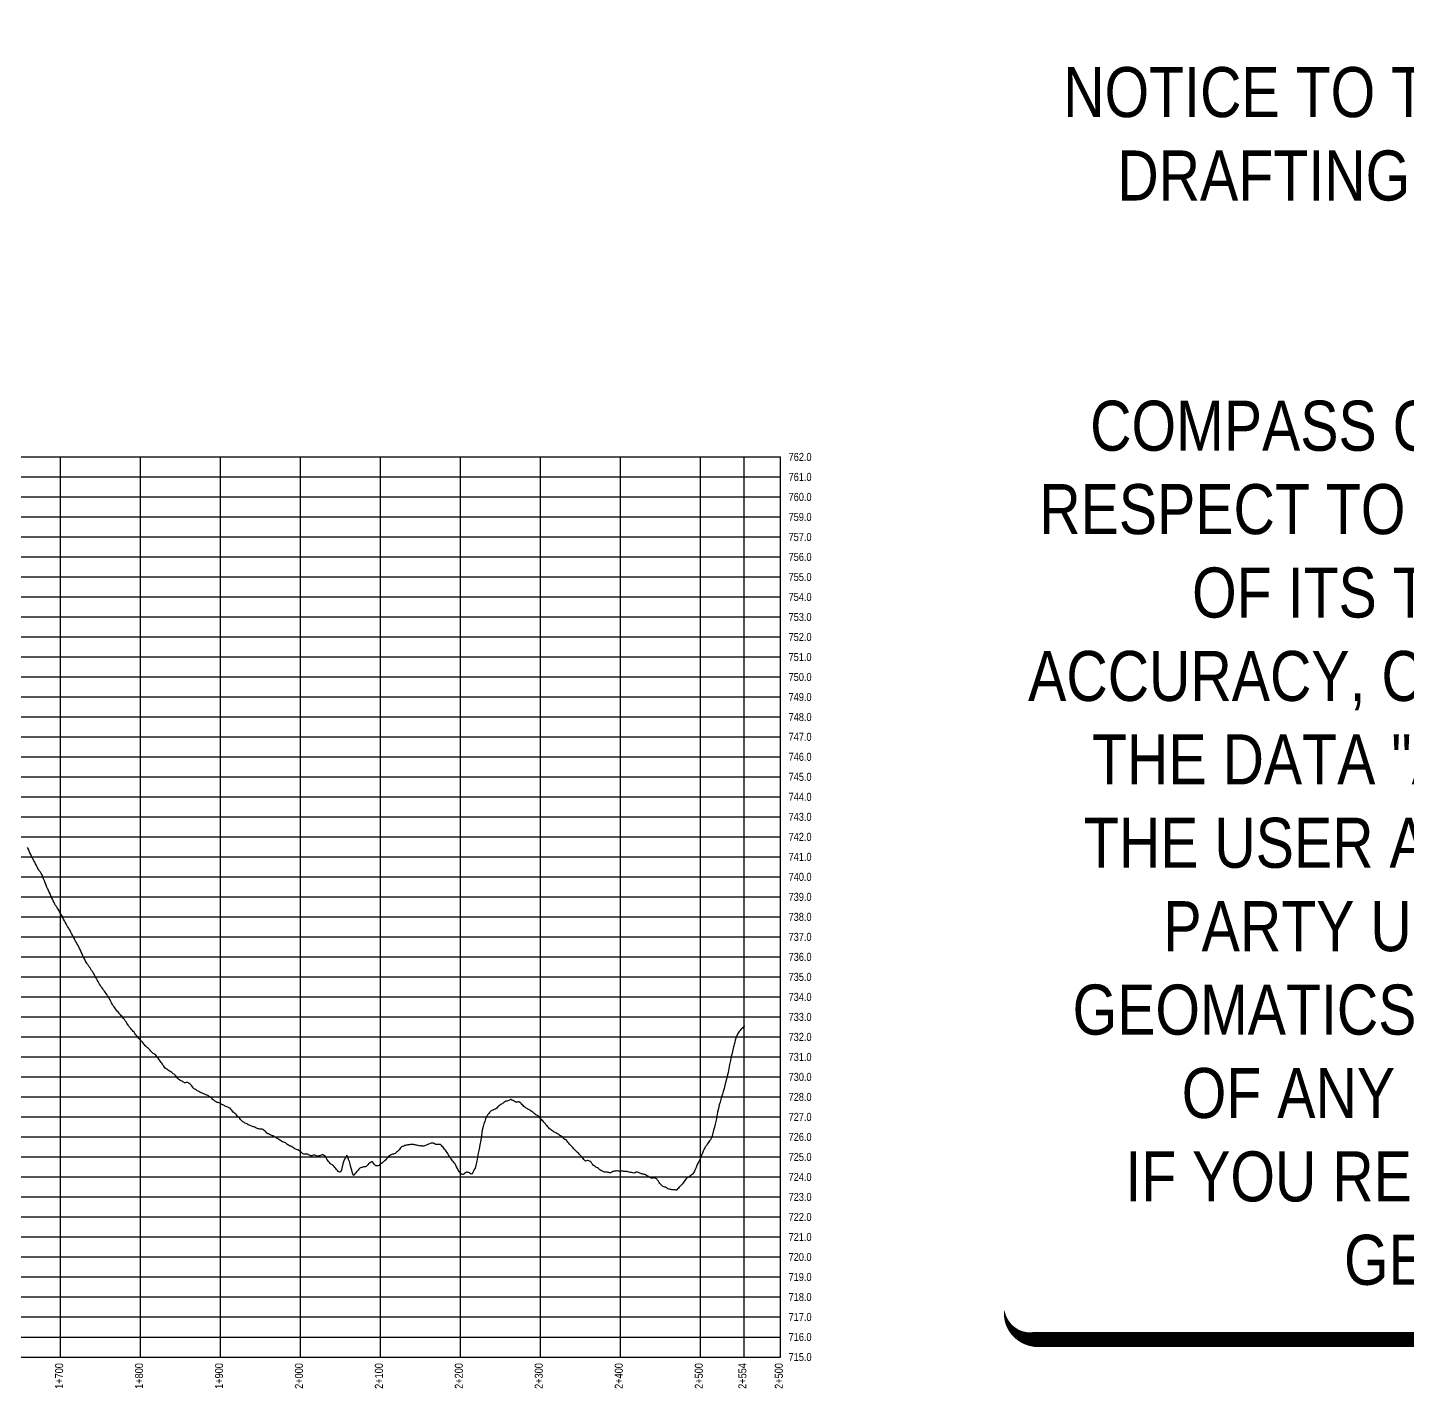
# Model space of a CAD drawing. Extents: x 399452 to 415540, y 6060435 to 6067869.
# Drawn here: x 403849 to 405573, y 6066169 to 6067869 of the extents above; entities that cross this region are included whole.
import ezdxf
from ezdxf.enums import TextEntityAlignment as Align

# ---------------------------------------------------------------- set-up
doc = ezdxf.new("R2010")
doc.units = 0
doc.header["$LTSCALE"] = 5
doc.linetypes.add('foc-ACCESSROAD', pattern=[3.75, 2.5, -1.25])
for name, color, linetype in [('C-AR', 13, 'foc-ACCESSROAD'), ('P-CROSSINGS-GRID', 8, 'Continuous'), ('S-T7', 7, 'Continuous')]:
    doc.layers.add(name, color=color, linetype=linetype)
doc.layers.add('DISCLAIMER', color=7, linetype='Continuous', plot=False)
doc.styles.add('80', font='ARIALN.TTF', dxfattribs={"height": 10})

# ---------------------------------------------------------------- blocks, each defined once
blk = doc.blocks.new('Disclaimer_Legal')
at = {"layer": 'DISCLAIMER', "color": 254, "flags": 128}
blk.add_lwpolyline([(-3612.9, -1104.6, 37.5, 37.5, 0), (4096.1, -1104.6, 37.5, 37.5, 0.414214), (4171.1, -1029.6, 37.5, 37.5, 0), (4171.1, 2078.7, 37.5, 0, 0.414214), (4096.1, 2153.7, 0, 0, 0), (-3612.9, 2153.7, 0, 0, 0.414214), (-3687.9, 2078.7, 0, 0, 0), (-3687.9, -1029.6, 0, 37.5, 0.414214)], format="xyseb", close=True, dxfattribs=at)
at = {"layer": 'DISCLAIMER', "color": 254, "insert": (241.6, 533.9), "char_height": 125, "width": 7717.568, "attachment_point": 5, "style": '80'}
blk.add_mtext('NOTICE TO THE CORPORATION, PERSON &/OR PERSONS REGARDING THIS COMPUTER AIDED DESIGN AND DRAFTING (CADD) FILES. ACCEPTANCE OF THE CADD DATA IS BASED ON THE FOLLOWING DISCLAIMER WHICH COVERS ALL CADD DATA RECIEVED FROM COMPASS GEOMATICS LTD.\\P{\\fArial Narrow|b1|i0|c0|p34;DISCLAIMER}\\PCOMPASS GEOMATICS LTD. MAKES NO REPRESENTATION OR WARRANTIES, EXPRESS OR IMPLIED, WITH RESPECT TO THE REUSE OF THE DATA PROVIDED HEREWITH, REGARDLESS OF ITS FORMAT OR THE MEANS OF ITS TRANSMISSION. THERE IS NO GUARANTEE OR REPRESENTATION TO THE USER AS TO THE ACCURACY, CURRENCY, SUITABILITY OR RELIABILITY OF THIS DATA FOR ANY PURPOSE. THE USER ACCEPTS THE DATA "AS IS", AND ASSUMES ALL RISKS ASSOCIATED WITH ITS USE. BY ACCEPTANCE OF THIS DATA, THE USER AGREES NOT TO TRANSMIT THIS DATA OR PROVIDE ACCESS OR ANY PART OF IT TO ANOTHER PARTY UNLESS THE USER SHALL INCLUDE WITH THE DATA A COPY OF THIS DISCLAIMER. COMPASS GEOMATICS LTD. ASSUMES NO RESPONSIBILITY FOR ACTUAL OR CONSEQUENTIAL DAMAGE AS A RESULT OF ANY USER\'S RELIANCE ON THIS DATA. THIS CADD FILE IS FOR ILLUSTRATION PURPOSES ONLY.\\PIF YOU REQUIRE MORE ACCURATE INFORMATION, PLEASE CONTACT DARCI ANGLEHART AT COMPASS GEOMATICS LTD. VIA EMAIL: darci.anglehart@compassgeomatics.ca OR CELL: 506-961-7292', dxfattribs=at)

msp = doc.modelspace()

# ---------------------------------------------------------------- linework, layer by layer
at = {"color": 3}
msp.add_lwpolyline([(404744.548, 6066622.162), (404744.427, 6066621.802), (404743.427, 6066620.113), (404742.427, 6066619.134), (404741.427, 6066618.154), (404740.427, 6066617.174), (404739.427, 6066616.194), (404738.427, 6066614.836), (404737.427, 6066613.419), (404736.427, 6066611.507), (404735.427, 6066609.596), (404734.427, 6066607.684), (404733.427, 6066604.006), (404732.427, 6066599.818), (404731.427, 6066595.63), (404730.427, 6066591.712), (404729.427, 6066587.891), (404728.427, 6066583.36), (404727.427, 6066578.386), (404726.427, 6066573.412), (404725.427, 6066568.439), (404724.427, 6066563.43), (404723.427, 6066558.928), (404722.427, 6066555.095), (404721.427, 6066551.261), (404720.427, 6066547.427), (404719.427, 6066543.642), (404718.427, 6066539.827), (404717.427, 6066536.471), (404716.427, 6066533.115), (404715.427, 6066529.774), (404714.427, 6066526.461), (404713.427, 6066523.022), (404712.427, 6066518.77), (404711.427, 6066513.962), (404710.427, 6066508.96), (404709.427, 6066503.958), (404708.427, 6066498.956), (404707.427, 6066495.136), (404706.427, 6066491.35), (404705.427, 6066487.76), (404704.427, 6066484.452), (404703.427, 6066481.143), (404702.427, 6066479.457), (404701.427, 6066478.148), (404700.427, 6066476.839), (404699.427, 6066475.508), (404698.427, 6066473.924), (404697.427, 6066472.421), (404696.427, 6066470.962), (404695.427, 6066469.503), (404694.575, 6066468.259), (404694.427, 6066467.868), (404693.427, 6066465.351), (404692.427, 6066462.926), (404691.427, 6066460.505), (404690.427, 6066458.083), (404689.427, 6066455.592), (404688.427, 6066453.406), (404687.427, 6066451.402), (404686.427, 6066449.398), (404685.427, 6066447.393), (404684.427, 6066444.96), (404683.427, 6066442.582), (404682.427, 6066440.304), (404681.427, 6066438.026), (404680.427, 6066436.823), (404679.427, 6066436.217), (404678.427, 6066435.432), (404677.427, 6066434.578), (404676.427, 6066433.83), (404675.427, 6066433.161), (404674.427, 6066432.492), (404673.427, 6066432.178), (404672.427, 6066431.369), (404671.427, 6066429.969), (404670.427, 6066428.57), (404669.427, 6066427.171), (404668.427, 6066425.72), (404667.427, 6066424.408), (404666.427, 6066423.303), (404665.427, 6066422.204), (404664.427, 6066421.124), (404663.427, 6066420.121), (404662.427, 6066419.13), (404661.427, 6066418.139), (404660.427, 6066417.13), (404660.013, 6066416.696), (404659.427, 6066416.666), (404658.427, 6066416.837), (404657.427, 6066416.845), (404656.427, 6066416.853), (404655.427, 6066416.933), (404654.427, 6066417.079), (404653.427, 6066417.333), (404652.427, 6066417.564), (404651.427, 6066417.699), (404650.427, 6066417.865), (404649.427, 6066418.297), (404648.427, 6066418.919), (404647.427, 6066419.608), (404646.427, 6066420.267), (404645.427, 6066420.328), (404644.427, 6066420.75), (404643.427, 6066421.171), (404642.427, 6066421.593), (404641.427, 6066422.625), (404640.427, 6066423.797), (404639.427, 6066424.968), (404638.427, 6066426.302), (404637.427, 6066427.784), (404636.427, 6066429.258), (404635.427, 6066430.732), (404634.427, 6066431.192), (404633.427, 6066431.505), (404632.427, 6066431.791), (404631.427, 6066431.793), (404630.427, 6066431.568), (404629.427, 6066431.472), (404628.427, 6066431.491), (404627.427, 6066432.097), (404626.427, 6066432.703), (404625.427, 6066433.384), (404624.427, 6066433.964), (404623.427, 6066434.479), (404622.427, 6066434.995), (404621.427, 6066435.754), (404620.427, 6066435.993), (404619.427, 6066436.235), (404618.427, 6066436.566), (404617.427, 6066436.775), (404616.427, 6066437.102), (404615.427, 6066437.428), (404614.427, 6066437.768), (404613.427, 6066438.175), (404612.427, 6066438.624), (404611.427, 6066439.074), (404610.427, 6066439.087), (404609.427, 6066438.872), (404608.427, 6066438.413), (404607.427, 6066438.104), (404606.427, 6066437.954), (404605.427, 6066438.034), (404604.427, 6066438.48), (404603.427, 6066438.62), (404602.427, 6066438.761), (404601.427, 6066438.912), (404600.427, 6066439.159), (404599.427, 6066439.451), (404598.427, 6066439.744), (404597.427, 6066439.994), (404596.427, 6066439.993), (404595.427, 6066439.963), (404594.427, 6066439.932), (404593.427, 6066440.165), (404592.427, 6066440.262), (404591.427, 6066440.36), (404590.427, 6066440.331), (404589.427, 6066440.061), (404588.427, 6066440.269), (404587.427, 6066440.477), (404586.427, 6066440.54), (404585.427, 6066440.571), (404584.427, 6066440.422), (404583.427, 6066440.275), (404582.427, 6066440.131), (404581.427, 6066439.987), (404580.427, 6066439.771), (404579.427, 6066439.239), (404578.427, 6066438.702), (404577.427, 6066438.164), (404576.427, 6066438.142), (404575.427, 6066438.456), (404574.427, 6066438.833), (404573.427, 6066439.272), (404572.427, 6066439.288), (404571.427, 6066439.224), (404570.427, 6066439.16), (404569.427, 6066439.391), (404568.427, 6066439.89), (404567.427, 6066440.37), (404566.427, 6066440.796), (404565.427, 6066441.223), (404564.427, 6066442.029), (404563.427, 6066442.988), (404562.427, 6066443.697), (404561.427, 6066444.338), (404560.427, 6066444.792), (404559.427, 6066445.294), (404558.427, 6066446.077), (404557.427, 6066446.86), (404556.427, 6066447.477), (404555.427, 6066448.723), (404554.427, 6066450.041), (404553.427, 6066451.359), (404552.427, 6066452.275), (404551.427, 6066452.725), (404550.427, 6066453.174), (404549.427, 6066453.629), (404548.427, 6066453.76), (404547.427, 6066453.334), (404546.427, 6066452.909), (404545.427, 6066453.506), (404544.427, 6066454.834), (404543.427, 6066456.232), (404542.427, 6066457.567), (404541.427, 6066458.576), (404540.427, 6066459.567), (404539.427, 6066460.519), (404538.427, 6066461.565), (404537.427, 6066462.648), (404536.427, 6066463.685), (404535.427, 6066464.601), (404534.427, 6066465.558), (404533.427, 6066466.515), (404532.427, 6066467.608), (404531.427, 6066468.756), (404530.427, 6066469.803), (404529.427, 6066471.035), (404528.427, 6066472.146), (404527.427, 6066473.131), (404526.427, 6066474.116), (404525.427, 6066475.101), (404524.427, 6066476.358), (404523.427, 6066477.854), (404522.427, 6066479.349), (404521.427, 6066480.04), (404520.427, 6066480.019), (404519.427, 6066481.203), (404518.427, 6066482.377), (404517.427, 6066483.272), (404516.427, 6066484.167), (404515.427, 6066484.47), (404514.427, 6066485.063), (404513.427, 6066485.836), (404512.427, 6066486.608), (404511.427, 6066486.992), (404510.427, 6066487.518), (404509.427, 6066488.044), (404508.427, 6066488.57), (404507.427, 6066489.149), (404506.427, 6066489.742), (404505.427, 6066490.334), (404504.427, 6066491.068), (404503.427, 6066491.865), (404502.427, 6066492.581), (404501.427, 6066493.298), (404500.427, 6066494.425), (404499.427, 6066495.593), (404498.427, 6066496.76), (404497.427, 6066497.98), (404496.427, 6066499.263), (404495.427, 6066500.475), (404494.427, 6066501.633), (404493.427, 6066502.637), (404492.427, 6066503.642), (404491.427, 6066504.74), (404490.427, 6066505.873), (404489.427, 6066506.971), (404488.427, 6066508.068), (404487.427, 6066509.073), (404486.427, 6066509.697), (404485.427, 6066510.275), (404484.427, 6066510.801), (404483.427, 6066511.542), (404482.427, 6066512.336), (404481.427, 6066513.129), (404480.427, 6066513.911), (404479.427, 6066514.65), (404478.427, 6066515.37), (404477.427, 6066516.089), (404476.427, 6066516.72), (404475.427, 6066517.319), (404474.427, 6066517.875), (404473.427, 6066518.447), (404472.427, 6066519.042), (404471.427, 6066519.641), (404470.427, 6066520.255), (404469.427, 6066521.277), (404468.427, 6066522.317), (404467.427, 6066523.37), (404466.427, 6066524.376), (404465.427, 6066525.251), (404464.427, 6066526.125), (404463.427, 6066526.931), (404462.427, 6066526.775), (404461.427, 6066526.618), (404460.427, 6066526.462), (404459.427, 6066526.32), (404458.427, 6066527.103), (404457.427, 6066527.892), (404456.427, 6066528.545), (404455.427, 6066528.668), (404454.427, 6066529.149), (404453.427, 6066529.657), (404452.58, 6066529.854), (404452.427, 6066529.766), (404451.427, 6066529.189), (404450.427, 6066528.623), (404449.427, 6066528.155), (404448.427, 6066527.718), (404447.427, 6066527.667), (404446.427, 6066527.587), (404445.427, 6066526.845), (404444.427, 6066526.102), (404443.427, 6066525.375), (404442.427, 6066524.771), (404441.427, 6066524.114), (404440.427, 6066523.456), (404439.427, 6066522.798), (404438.427, 6066522.058), (404437.427, 6066521.036), (404436.427, 6066520.076), (404435.427, 6066519.126), (404434.427, 6066518.175), (404433.427, 6066517.689), (404432.427, 6066517.294), (404431.427, 6066516.898), (404430.427, 6066516.503), (404429.427, 6066516.061), (404428.427, 6066515.509), (404427.427, 6066514.622), (404426.427, 6066513.734), (404425.427, 6066512.413), (404424.427, 6066510.917), (404423.427, 6066509.46), (404422.427, 6066508.109), (404421.427, 6066505.608), (404420.427, 6066502.488), (404419.427, 6066499.367), (404418.427, 6066496.307), (404417.427, 6066491.49), (404416.427, 6066485.322), (404415.427, 6066479.153), (404414.427, 6066473.188), (404413.427, 6066467.999), (404412.427, 6066462.923), (404411.427, 6066457.847), (404410.427, 6066452.771), (404409.427, 6066447.858), (404408.427, 6066444.166), (404407.427, 6066442.217), (404406.427, 6066440.269), (404405.427, 6066438.456), (404404.427, 6066436.858), (404403.427, 6066436.383), (404402.427, 6066437.55), (404401.427, 6066438.376), (404400.427, 6066438.496), (404399.427, 6066438.616), (404398.427, 6066438.858), (404397.427, 6066438.943), (404396.427, 6066438.14), (404395.427, 6066437.337), (404394.427, 6066436.535), (404393.427, 6066435.952), (404392.427, 6066436.173), (404391.427, 6066436.754), (404390.427, 6066437.372), (404389.427, 6066438.084), (404388.427, 6066439.76), (404387.427, 6066441.749), (404386.427, 6066443.737), (404385.427, 6066445.732), (404384.427, 6066447.824), (404383.427, 6066449.46), (404382.427, 6066450.726), (404381.427, 6066451.992), (404380.427, 6066453.246), (404379.427, 6066454.499), (404378.427, 6066455.744), (404377.427, 6066456.984), (404376.427, 6066458.73), (404375.427, 6066460.512), (404374.427, 6066462.293), (404373.427, 6066463.827), (404372.427, 6066465.118), (404371.427, 6066466.396), (404370.427, 6066467.673), (404369.427, 6066468.952), (404368.427, 6066470.088), (404367.427, 6066471.263), (404366.427, 6066472.437), (404365.427, 6066473.611), (404364.427, 6066473.778), (404363.427, 6066473.644), (404362.427, 6066473.534), (404361.427, 6066473.424), (404360.427, 6066473.509), (404359.427, 6066473.689), (404358.427, 6066474.207), (404357.427, 6066474.845), (404356.427, 6066475.134), (404355.427, 6066475.2), (404354.427, 6066475.266), (404353.427, 6066475.257), (404352.427, 6066475.025), (404351.427, 6066474.624), (404350.427, 6066474.223), (404349.427, 6066473.822), (404348.427, 6066473.294), (404347.427, 6066472.741), (404346.427, 6066472.301), (404345.427, 6066471.862), (404344.427, 6066471.542), (404343.427, 6066471.624), (404342.427, 6066471.748), (404341.427, 6066471.873), (404340.427, 6066471.889), (404339.427, 6066471.703), (404338.427, 6066471.96), (404337.427, 6066472.276), (404336.427, 6066472.529), (404335.427, 6066472.625), (404334.427, 6066472.72), (404333.427, 6066473.02), (404332.427, 6066473.295), (404331.427, 6066473.42), (404330.427, 6066473.544), (404329.427, 6066473.668), (404328.427, 6066473.648), (404327.427, 6066473.49), (404326.427, 6066473.332), (404325.427, 6066473.173), (404324.427, 6066473.082), (404323.427, 6066472.883), (404322.427, 6066472.683), (404321.427, 6066472.484), (404320.427, 6066472.269), (404319.427, 6066471.495), (404318.427, 6066471.253), (404317.427, 6066471.011), (404316.427, 6066470.769), (404315.427, 6066469.552), (404314.427, 6066468.291), (404313.427, 6066466.985), (404312.427, 6066465.678), (404311.427, 6066464.87), (404310.427, 6066464.121), (404309.427, 6066463.336), (404308.427, 6066462.248), (404307.427, 6066461.897), (404306.427, 6066461.698), (404305.427, 6066461.498), (404304.427, 6066461.253), (404303.427, 6066460.655), (404302.427, 6066460.025), (404301.427, 6066459.271), (404300.427, 6066458.516), (404299.427, 6066457.505), (404298.427, 6066456.384), (404297.427, 6066455.264), (404296.427, 6066454.143), (404295.427, 6066453.262), (404294.427, 6066452.475), (404293.427, 6066451.534), (404292.427, 6066450.592), (404291.427, 6066449.865), (404290.427, 6066449.3), (404289.427, 6066448.615), (404288.427, 6066447.573), (404287.427, 6066447.08), (404286.427, 6066447.127), (404285.427, 6066447.173), (404284.427, 6066447.145), (404283.427, 6066447.645), (404282.427, 6066449.05), (404281.427, 6066450.455), (404280.427, 6066451.86), (404279.427, 6066452.431), (404278.427, 6066451.656), (404277.427, 6066450.881), (404276.427, 6066450.106), (404275.427, 6066449.269), (404274.427, 6066448.288), (404273.427, 6066447.295), (404272.427, 6066446.303), (404271.427, 6066445.567), (404270.427, 6066445.622), (404269.427, 6066445.527), (404268.427, 6066445.205), (404267.427, 6066444.964), (404267.097, 6066445.009), (404266.427, 6066444.852), (404265.427, 6066444.629), (404264.427, 6066444.153), (404263.427, 6066442.959), (404262.427, 6066441.765), (404261.427, 6066440.599), (404260.427, 6066439.445), (404259.427, 6066438.294), (404258.427, 6066437.058), (404257.427, 6066435.606), (404256.427, 6066434.956), (404255.427, 6066437.94), (404254.427, 6066441.628), (404253.427, 6066445.427), (404252.427, 6066449.208), (404251.427, 6066452.41), (404250.427, 6066455.072), (404249.427, 6066457.733), (404248.427, 6066460.244), (404247.427, 6066458.563), (404246.427, 6066456.89), (404245.427, 6066455.216), (404244.427, 6066453.179), (404243.427, 6066449.467), (404242.427, 6066445.704), (404241.427, 6066442.092), (404240.427, 6066439.176), (404239.427, 6066439.106), (404238.427, 6066439.372), (404237.427, 6066440.101), (404236.427, 6066440.978), (404235.427, 6066442.263), (404234.427, 6066443.584), (404233.427, 6066444.803), (404232.427, 6066446.022), (404231.427, 6066447.015), (404230.427, 6066447.734), (404229.427, 6066448.433), (404228.427, 6066449.132), (404227.427, 6066450.019), (404226.427, 6066451.174), (404225.427, 6066452.278), (404224.427, 6066453.444), (404223.427, 6066455.201), (404222.427, 6066456.815), (404221.427, 6066458.43), (404220.427, 6066459.329), (404219.427, 6066459.975), (404218.427, 6066460.736), (404217.427, 6066461.145), (404216.427, 6066460.357), (404215.427, 6066459.821), (404214.427, 6066459.574), (404213.427, 6066459.316), (404212.427, 6066459.054), (404211.427, 6066458.951), (404210.427, 6066459.245), (404209.427, 6066459.782), (404208.427, 6066460.319), (404207.427, 6066460.634), (404206.427, 6066460.24), (404205.427, 6066459.846), (404204.427, 6066459.558), (404203.427, 6066459.618), (404202.427, 6066460.018), (404201.427, 6066460.417), (404200.427, 6066460.842), (404199.427, 6066461.347), (404198.427, 6066461.359), (404197.427, 6066461.372), (404196.427, 6066461.355), (404195.427, 6066461.363), (404194.427, 6066461.689), (404193.427, 6066462.116), (404192.427, 6066462.809), (404191.427, 6066463.51), (404190.427, 6066464.439), (404189.427, 6066465.314), (404188.427, 6066466.18), (404187.427, 6066467.046), (404186.427, 6066467.087), (404185.427, 6066467.494), (404184.427, 6066467.9), (404183.427, 6066468.232), (404182.427, 6066468.854), (404181.427, 6066469.516), (404180.427, 6066470.178), (404179.427, 6066470.915), (404178.427, 6066471.362), (404177.427, 6066471.734), (404176.427, 6066472.131), (404175.427, 6066472.647), (404174.427, 6066473.236), (404173.427, 6066473.849), (404172.427, 6066474.712), (404171.427, 6066475.659), (404170.427, 6066476.285), (404169.427, 6066476.654), (404168.427, 6066476.812), (404167.427, 6066476.969), (404166.427, 6066477.757), (404165.427, 6066478.507), (404164.427, 6066479.211), (404163.427, 6066479.915), (404162.427, 6066480.549), (404161.427, 6066481.117), (404160.427, 6066481.684), (404159.427, 6066482.244), (404158.427, 6066482.819), (404157.427, 6066483.541), (404156.427, 6066484.264), (404155.427, 6066484.591), (404154.427, 6066484.816), (404153.427, 6066485.225), (404152.427, 6066485.673), (404151.427, 6066486.255), (404150.427, 6066486.746), (404149.427, 6066487.044), (404148.427, 6066487.872), (404147.427, 6066488.835), (404146.427, 6066489.838), (404145.427, 6066490.808), (404144.427, 6066491.516), (404143.427, 6066492.225), (404142.427, 6066492.766), (404141.427, 6066492.877), (404140.427, 6066492.862), (404139.427, 6066492.809), (404138.427, 6066493.025), (404137.427, 6066493.284), (404136.427, 6066493.544), (404135.427, 6066493.855), (404134.427, 6066494.557), (404133.427, 6066495.093), (404132.427, 6066495.628), (404131.427, 6066495.846), (404130.427, 6066495.923), (404129.427, 6066496.431), (404128.427, 6066496.948), (404127.427, 6066497.443), (404126.427, 6066497.938), (404125.427, 6066498.09), (404125.045, 6066498.258), (404124.427, 6066498.653), (404123.427, 6066499.291), (404122.427, 6066499.93), (404121.427, 6066500.402), (404120.427, 6066500.866), (404119.427, 6066501.443), (404118.427, 6066502.02), (404117.427, 6066502.906), (404116.427, 6066503.872), (404115.427, 6066504.9), (404114.427, 6066506.014), (404113.427, 6066507.161), (404112.427, 6066508.319), (404111.427, 6066509.478), (404110.427, 6066510.623), (404109.427, 6066511.559), (404108.427, 6066512.409), (404107.427, 6066513.258), (404106.427, 6066514.108), (404105.427, 6066515.179), (404104.427, 6066516.405), (404103.427, 6066517.623), (404102.427, 6066518.841), (404101.427, 6066519.531), (404100.427, 6066519.902), (404099.427, 6066520.272), (404098.427, 6066520.643), (404097.427, 6066521.035), (404096.427, 6066521.495), (404095.427, 6066522.05), (404094.427, 6066522.605), (404093.427, 6066523.036), (404092.427, 6066523.353), (404091.427, 6066523.943), (404090.427, 6066524.717), (404089.427, 6066525.311), (404088.427, 6066525.705), (404087.427, 6066526.1), (404086.427, 6066526.179), (404085.427, 6066526.499), (404084.427, 6066527.222), (404083.427, 6066527.945), (404082.427, 6066528.671), (404081.427, 6066529.496), (404080.427, 6066530.406), (404079.427, 6066531.315), (404078.427, 6066532.225), (404077.427, 6066533.032), (404076.427, 6066533.666), (404075.427, 6066534.299), (404074.427, 6066534.933), (404073.427, 6066535.391), (404072.427, 6066535.678), (404071.427, 6066536.175), (404070.427, 6066536.672), (404069.427, 6066537.079), (404068.427, 6066537.212), (404067.427, 6066537.602), (404066.427, 6066538.064), (404065.427, 6066538.562), (404064.427, 6066539.194), (404063.427, 6066539.824), (404062.427, 6066540.29), (404061.427, 6066540.796), (404060.427, 6066541.507), (404059.427, 6066542.219), (404058.427, 6066542.78), (404057.427, 6066543.039), (404056.427, 6066544.38), (404055.427, 6066545.72), (404054.427, 6066547.06), (404053.427, 6066548.184), (404052.427, 6066548.983), (404051.427, 6066549.783), (404050.427, 6066550.515), (404049.427, 6066551.214), (404048.427, 6066551.238), (404047.427, 6066551.045), (404046.427, 6066550.852), (404045.427, 6066550.659), (404044.427, 6066551.467), (404043.427, 6066552.02), (404042.427, 6066552.563), (404041.427, 6066553.105), (404040.427, 6066553.549), (404039.427, 6066554.071), (404038.427, 6066554.934), (404037.427, 6066555.798), (404036.427, 6066557.02), (404035.427, 6066558.287), (404034.427, 6066559.456), (404033.427, 6066560.501), (404032.427, 6066561.306), (404031.427, 6066562.066), (404030.427, 6066562.825), (404029.427, 6066563.622), (404028.427, 6066564.305), (404027.427, 6066564.955), (404026.427, 6066565.604), (404025.427, 6066566.254), (404024.427, 6066566.881), (404023.427, 6066567.604), (404022.427, 6066568.345), (404021.427, 6066569.086), (404020.427, 6066570.233), (404019.427, 6066571.548), (404018.427, 6066572.862), (404017.427, 6066574.636), (404016.427, 6066575.934), (404015.427, 6066577.097), (404014.427, 6066578.673), (404013.427, 6066580.248), (404012.427, 6066581.538), (404011.427, 6066582.65), (404010.427, 6066583.843), (404009.427, 6066585.085), (404008.427, 6066586.017), (404007.427, 6066586.716), (404006.427, 6066587.415), (404005.427, 6066588.152), (404004.427, 6066589.122), (404003.427, 6066590.296), (404002.427, 6066591.469), (404001.427, 6066592.656), (404000.427, 6066593.705), (403999.427, 6066594.481), (403998.427, 6066595.257), (403997.427, 6066596.035), (403996.427, 6066597.04), (403995.427, 6066598.318), (403994.427, 6066599.596), (403993.427, 6066600.875), (403992.427, 6066602.04), (403991.427, 6066603.045), (403990.427, 6066604.061), (403989.427, 6066605.076), (403988.427, 6066606.116), (403987.427, 6066607.202), (403986.427, 6066608.474), (403985.427, 6066609.79), (403984.427, 6066611.118), (403983.427, 6066612.474), (403982.427, 6066613.82), (403981.427, 6066614.97), (403980.427, 6066616.118), (403979.427, 6066617.264), (403978.427, 6066618.41), (403977.427, 6066619.504), (403976.427, 6066620.594), (403975.427, 6066622.161), (403974.427, 6066623.728), (403973.427, 6066625.295), (403972.427, 6066626.764), (403971.427, 6066628.233), (403970.427, 6066629.681), (403969.427, 6066631.025), (403968.427, 6066632.346), (403967.427, 6066633.452), (403966.427, 6066634.543), (403965.427, 6066635.633), (403964.427, 6066636.751), (403963.427, 6066638.219), (403962.427, 6066639.292), (403961.427, 6066640.361), (403960.427, 6066641.444), (403959.427, 6066642.94), (403958.427, 6066644.356), (403957.427, 6066645.501), (403956.427, 6066646.646), (403955.427, 6066648.506), (403954.427, 6066650.376), (403953.427, 6066652.363), (403952.427, 6066654.482), (403951.427, 6066656.103), (403950.427, 6066657.691), (403949.558, 6066659.072), (403949.427, 6066659.284), (403948.427, 6066660.84), (403947.427, 6066662.336), (403946.427, 6066663.768), (403945.427, 6066665.172), (403944.427, 6066666.576), (403943.427, 6066667.959), (403942.427, 6066669.326), (403941.427, 6066670.766), (403940.427, 6066672.251), (403939.427, 6066673.819), (403938.427, 6066675.611), (403937.427, 6066677.404), (403936.427, 6066679.196), (403935.427, 6066680.976), (403934.427, 6066682.711), (403933.427, 6066684.445), (403932.427, 6066686.179), (403931.427, 6066687.913), (403930.427, 6066689.528), (403929.427, 6066691.096), (403928.427, 6066692.663), (403927.427, 6066694.134), (403926.427, 6066695.592), (403925.427, 6066697.057), (403924.427, 6066698.516), (403923.427, 6066699.93), (403922.427, 6066701.454), (403921.427, 6066703.572), (403920.427, 6066705.508), (403919.427, 6066707.437), (403918.427, 6066709.365), (403917.427, 6066711.609), (403916.427, 6066713.896), (403915.427, 6066716.182), (403914.427, 6066718.448), (403913.427, 6066720.465), (403912.427, 6066722.259), (403911.427, 6066724.005), (403910.427, 6066725.752), (403909.427, 6066727.552), (403908.427, 6066729.463), (403907.427, 6066731.371), (403906.427, 6066733.263), (403905.427, 6066735.153), (403904.427, 6066737.026), (403903.427, 6066738.899), (403902.427, 6066740.772), (403901.427, 6066742.573), (403900.427, 6066744.316), (403899.427, 6066745.984), (403898.427, 6066747.653), (403897.427, 6066749.321), (403896.427, 6066751.146), (403895.427, 6066753.134), (403894.427, 6066755.123), (403893.427, 6066757.172), (403892.427, 6066759.218), (403891.427, 6066760.928), (403890.427, 6066762.648), (403889.427, 6066764.4), (403888.427, 6066766.151), (403887.427, 6066767.783), (403886.427, 6066769.301), (403885.427, 6066770.723), (403884.427, 6066772.145), (403883.427, 6066773.942), (403882.427, 6066775.935), (403881.427, 6066777.927), (403880.427, 6066779.919), (403879.427, 6066781.948), (403878.427, 6066784.279), (403877.427, 6066786.62), (403876.427, 6066788.961), (403875.427, 6066791.266), (403874.427, 6066793.252), (403873.427, 6066795.237), (403872.427, 6066797.701), (403871.427, 6066800.33), (403870.427, 6066802.902), (403869.427, 6066805.462), (403868.427, 6066808.021), (403867.427, 6066810.419), (403866.427, 6066812.186), (403865.427, 6066813.655), (403864.427, 6066815.151), (403863.427, 6066816.647), (403862.427, 6066818.273), (403861.427, 6066820.249), (403860.427, 6066822.225), (403859.427, 6066824.201), (403858.427, 6066826.209), (403857.427, 6066828.033), (403856.427, 6066829.857), (403855.427, 6066831.683), (403854.776, 6066832.872), (403854.427, 6066833.627), (403853.427, 6066835.792), (403852.427, 6066837.992), (403851.427, 6066840.202), (403850.427, 6066842.412), (403849.427, 6066844.5)], dxfattribs=at)
at = {"layer": 'P-CROSSINGS-GRID', "color": 8}
for p, q in [((402191.131, 6067332.722), (404790.071, 6067332.722)), ((403890.438, 6066208.181), (403890.438, 6067332.722)), ((403990.397, 6066208.181), (403990.397, 6067332.722)), ((404090.356, 6066208.181), (404090.356, 6067332.722)), ((404190.316, 6066208.181), (404190.316, 6067332.722)), ((404290.275, 6066208.181), (404290.275, 6067332.722)), ((404390.234, 6066208.181), (404390.234, 6067332.722)), ((404490.193, 6066208.181), (404490.193, 6067332.722)), ((404590.153, 6066208.181), (404590.153, 6067332.722)), ((404690.112, 6066208.181), (404690.112, 6067332.722)), ((404744.548, 6066208.181), (404744.548, 6067332.722)), ((404790.071, 6066208.181), (404790.071, 6067332.722)), ((402191.131, 6067307.732), (404790.071, 6067307.732)), ((402191.131, 6067282.742), (404790.071, 6067282.742)), ((402191.131, 6067257.753), (404790.071, 6067257.753)), ((402191.131, 6067232.763), (404790.071, 6067232.763)), ((402191.131, 6067207.773), (404790.071, 6067207.773)), ((402191.131, 6067182.783), (404790.071, 6067182.783)), ((402191.131, 6067157.793), (404790.071, 6067157.793)), ((402191.131, 6067132.804), (404790.071, 6067132.804)), ((402191.131, 6067107.814), (404790.071, 6067107.814)), ((402191.131, 6067082.824), (404790.071, 6067082.824)), ((402191.131, 6067057.834), (404790.071, 6067057.834)), ((402191.131, 6067032.844), (404790.071, 6067032.844)), ((402191.131, 6067007.854), (404790.071, 6067007.854)), ((402191.131, 6066982.865), (404790.071, 6066982.865)), ((402191.131, 6066957.875), (404790.071, 6066957.875)), ((402191.131, 6066932.885), (404790.071, 6066932.885)), ((402191.131, 6066907.895), (404790.071, 6066907.895)), ((402191.131, 6066882.905), (404790.071, 6066882.905)), ((402191.131, 6066857.916), (404790.071, 6066857.916)), ((402191.131, 6066832.926), (404790.071, 6066832.926)), ((402191.131, 6066807.936), (404790.071, 6066807.936)), ((402191.131, 6066782.946), (404790.071, 6066782.946)), ((402191.131, 6066757.956), (404790.071, 6066757.956)), ((402191.131, 6066732.967), (404790.071, 6066732.967)), ((402191.131, 6066707.977), (404790.071, 6066707.977)), ((402191.131, 6066682.987), (404790.071, 6066682.987)), ((402191.131, 6066657.997), (404790.071, 6066657.997)), ((402191.131, 6066633.007), (404790.071, 6066633.007)), ((402191.131, 6066608.018), (404790.071, 6066608.018)), ((402191.131, 6066583.028), (404790.071, 6066583.028)), ((402191.131, 6066558.038), (404790.071, 6066558.038)), ((402191.131, 6066533.048), (404790.071, 6066533.048)), ((402191.131, 6066508.058), (404790.071, 6066508.058)), ((402191.131, 6066483.069), (404790.071, 6066483.069)), ((402191.131, 6066458.079), (404790.071, 6066458.079)), ((402191.131, 6066433.089), (404790.071, 6066433.089)), ((402191.131, 6066408.099), (404790.071, 6066408.099)), ((402191.131, 6066383.109), (404790.071, 6066383.109)), ((402191.131, 6066358.119), (404790.071, 6066358.119)), ((402191.131, 6066333.13), (404790.071, 6066333.13)), ((402191.131, 6066308.14), (404790.071, 6066308.14)), ((402191.131, 6066283.15), (404790.071, 6066283.15)), ((402191.131, 6066258.16), (404790.071, 6066258.16)), ((402191.131, 6066233.17), (404790.071, 6066233.17)), ((402191.131, 6066208.181), (404790.071, 6066208.181))]:
    msp.add_line(p, q, dxfattribs=at)

# ---------------------------------------------------------------- block references
at = {"layer": 'C-AR', "color": 5, "xscale": 0.5, "yscale": 0.5, "zscale": 0.5}
msp.add_blockref('Disclaimer_Legal', (406913.512, 6066782.522), dxfattribs=at)

# ---------------------------------------------------------------- texts
at = {"style": '80'}
for s, p in [('1+700', (403888.776, 6066200.523)), ('1+800', (403988.643, 6066200.523)), ('1+900', (404088.509, 6066200.523)), ('2+000', (404188.376, 6066200.523)), ('2+100', (404288.242, 6066200.523)), ('2+200', (404388.109, 6066200.523)), ('2+300', (404487.975, 6066200.523)), ('2+400', (404587.935, 6066200.523)), ('2+500', (404687.894, 6066200.523)), ('2+554', (404742.33, 6066200.523)), ('2+500', (404787.853, 6066200.523))]:
    msp.add_text(s, height=9.9867, rotation=90, dxfattribs=at).set_placement(p, align=Align.MIDDLE_RIGHT)
at = {"layer": 'S-T7', "style": '80'}
for s, p in [('762.0', (404828.766, 6067332.479)), ('761.0', (404828.766, 6067307.49)), ('760.0', (404828.766, 6067282.5)), ('759.0', (404828.766, 6067257.51)), ('757.0', (404828.766, 6067232.52)), ('756.0', (404828.766, 6067207.53)), ('755.0', (404828.766, 6067182.54)), ('754.0', (404828.766, 6067157.551)), ('753.0', (404828.766, 6067132.561)), ('752.0', (404828.766, 6067107.571)), ('751.0', (404828.766, 6067082.581)), ('750.0', (404828.766, 6067057.591)), ('749.0', (404828.766, 6067032.602)), ('748.0', (404828.766, 6067007.612)), ('747.0', (404828.766, 6066982.865)), ('746.0', (404828.766, 6066957.875)), ('745.0', (404828.766, 6066932.885)), ('744.0', (404828.766, 6066907.895)), ('743.0', (404828.766, 6066882.905)), ('742.0', (404828.766, 6066857.916)), ('741.0', (404828.766, 6066832.926)), ('740.0', (404828.766, 6066807.936)), ('739.0', (404828.766, 6066782.946)), ('738.0', (404828.766, 6066757.956)), ('737.0', (404828.766, 6066732.967)), ('736.0', (404828.766, 6066707.977)), ('735.0', (404828.766, 6066682.987)), ('734.0', (404828.766, 6066657.997)), ('733.0', (404828.766, 6066633.007)), ('732.0', (404828.766, 6066608.018)), ('731.0', (404828.766, 6066583.028)), ('730.0', (404828.766, 6066558.038)), ('728.0', (404828.766, 6066533.048)), ('727.0', (404828.766, 6066508.058)), ('726.0', (404828.766, 6066483.069)), ('725.0', (404828.766, 6066458.079)), ('724.0', (404828.766, 6066433.089)), ('723.0', (404828.766, 6066408.099)), ('722.0', (404828.766, 6066383.109)), ('721.0', (404828.766, 6066358.119)), ('720.0', (404828.766, 6066333.13)), ('719.0', (404828.766, 6066308.14)), ('718.0', (404828.766, 6066283.15)), ('717.0', (404828.766, 6066258.16)), ('716.0', (404828.766, 6066233.17)), ('715.0', (404828.766, 6066208.181))]:
    msp.add_text(s, height=9.9959, dxfattribs=at).set_placement(p, align=Align.MIDDLE_RIGHT)

doc.saveas('drawing.dxf')
